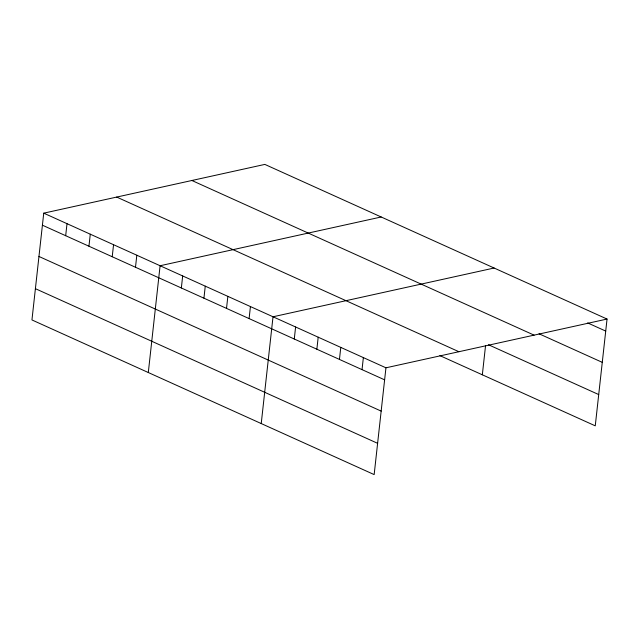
<?xml version="1.0" encoding="UTF-8"?>
<svg xmlns="http://www.w3.org/2000/svg" width="639" height="639" viewBox="0 0 639 639"><rect width="100%" height="100%" fill="white"/><g stroke="black" fill="none" stroke-linecap="round" stroke-linejoin="round"><path stroke-width="0.96" d="M607.05 319.053L264.842 164.407L43.74 213.162L31.95 319.947L374.158 474.593L385.948 367.808L607.05 319.053L595.26 425.838L439.872 355.611M65.681 235.711L67.007 223.682M88.949 246.223L90.283 234.193M112.224 256.742L113.55 244.713M135.492 267.262L136.818 255.233M148.304 372.529L160.093 265.744L381.187 216.988M181.348 287.981L182.674 275.952M203.937 298.189L205.263 286.16M226.518 308.397L227.851 296.368M249.106 318.597L250.432 306.568M261.231 423.561L273.021 316.776L494.123 268.021M294.275 339.013L295.609 326.984M316.864 349.221L318.19 337.192M339.453 359.43L340.779 347.4M362.033 369.638L363.367 357.608M482.333 374.805L485.568 345.483M587.656 322.919L605.724 331.082M539.028 333.774L602.273 362.353M191.876 180.494L534.084 335.14M488.492 344.756L598.711 394.567M116.705 197.076L458.914 351.722M43.74 213.162L385.948 367.808M42.414 225.192L384.622 379.838M38.955 256.463L381.171 411.109M35.401 288.676L377.617 443.322"/></g></svg>
